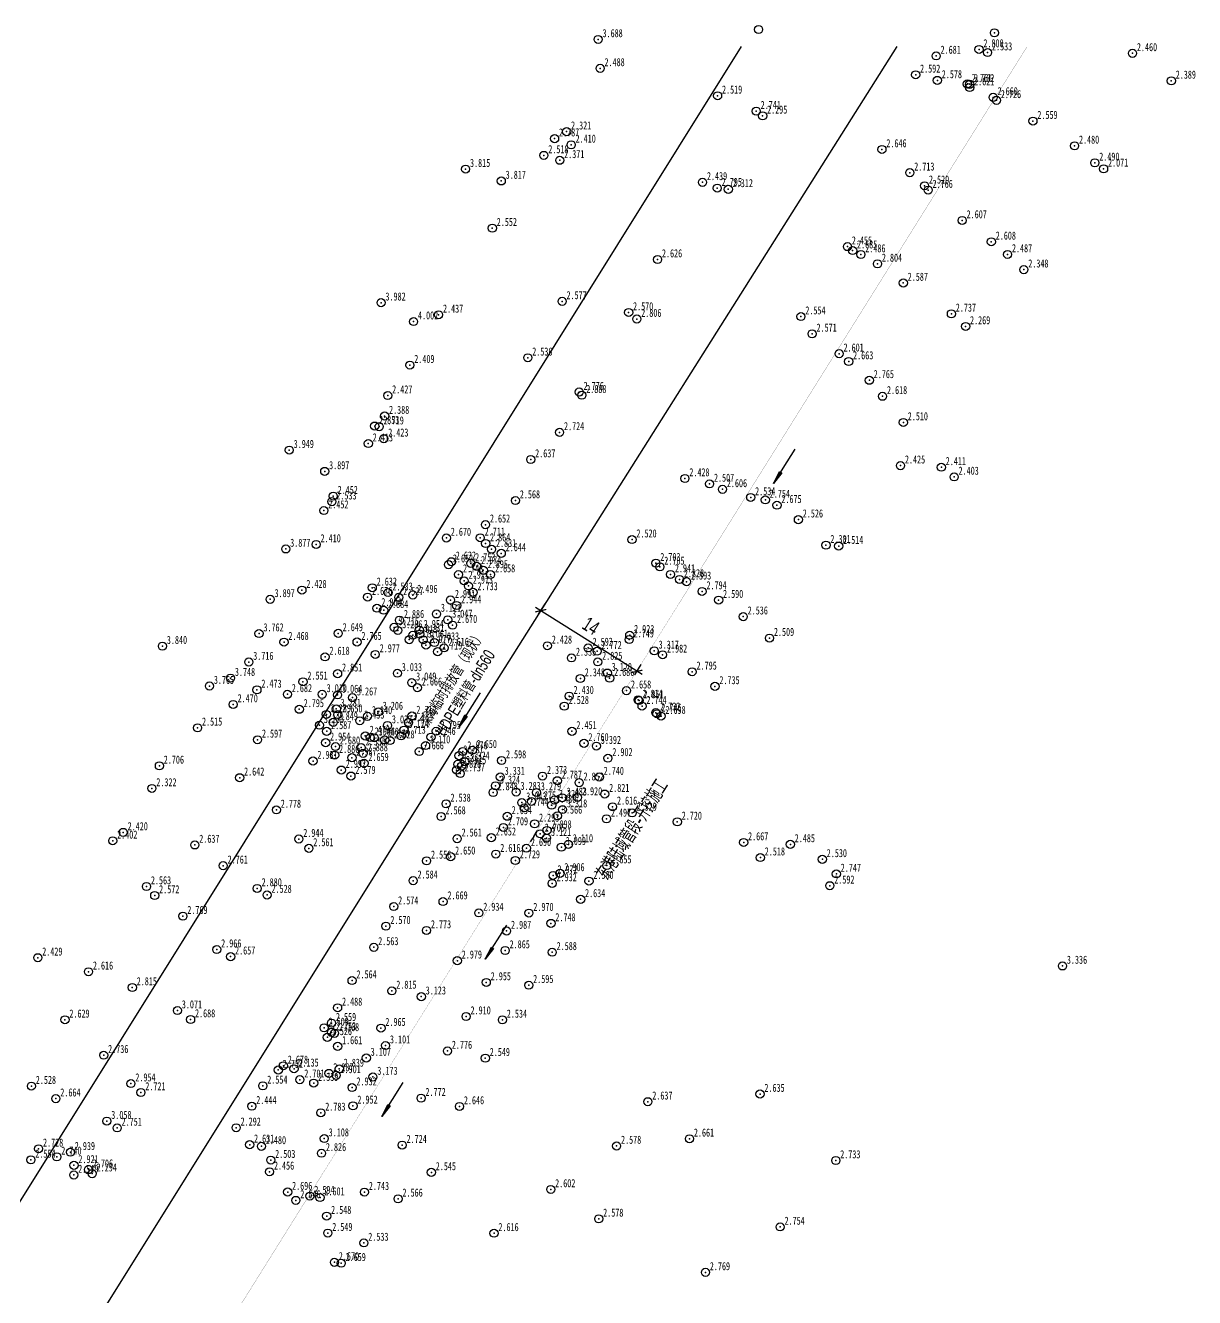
# Model space of a CAD drawing. Header units: millimetres. Extents: x 511745 to 512135, y 2388367 to 2388715.
# Drawn here: x 511990.8 to 512135.3, y 2388557.2 to 2388714.6 of the extents above; entities that cross this region are included whole.
import ezdxf
from ezdxf.enums import TextEntityAlignment as Align

# ---------------------------------------------------------------- set-up
doc = ezdxf.new("R2010")
doc.units = ezdxf.units.MM
doc.header["$LTSCALE"] = 1000
doc.linetypes.add('DASH', pattern=[0.35, 0.25, -0.1])
for name, color, linetype in [('0临时排放管线', 5, 'Continuous'), ('AXIS', 7, 'Continuous'), ('GPSCOMMON', 7, 'Continuous'), ('新地形图', 3, 'Continuous'), ('管道线侧标注', 7, 'Continuous')]:
    doc.layers.add(name, color=color, linetype=linetype)
doc.layers.add('道路中线_未命名道路', color=7, linetype='Continuous', plot=False)
doc.styles.add('BZWB', font='', dxfattribs={"height": 8})
doc.styles.get("Standard").update_dxf_attribs({"font": 'fsdb_e.shx', "width": 0.707, "bigfont": 'tjhzf.shx'})
doc.styles.add('ym-hs', font='fsdb_e.shx', dxfattribs={"width": 0.7, "bigfont": 'tjhzf.shx'})
doc.styles.get('BZWB').set_extended_font_data('SimSun')
doc.dimstyles.new('ym-1', dxfattribs={"dimscale": 0.5, "dimtxt": 3.5, "dimasz": 2, "dimexe": 2, "dimexo": 2.5, "dimgap": 0.8, "dimtad": 2, "dimdec": 0, "dimzin": 0, "dimdsep": 46, "dimtxsty": 'ym-hs', "dimblk": 'ARCHTICK', "dimcen": 0.09, "dimdle": 1.5, "dimadec": 0, "dimazin": 0, "dimtfac": 1, "dimtdec": 0, "dimtofl": 0, "dimtmove": 2, "dimatfit": 3, "dimldrblk": 'ARCHTICK', "dimfxl": 1, "dimfxlon": 1, "dimtolj": 1, "dimtzin": 0, "dimarcsym": 1})

# ---------------------------------------------------------------- blocks, each defined once
blk = doc.blocks.new('_ARCHTICK')
at = {"color": 0, "linetype": 'ByBlock', "const_width": 0.15}
blk.add_lwpolyline([(-0.5, -0.5), (0.5, 0.5)], dxfattribs=at)
blk = doc.blocks.new('*D11')
at = {"color": 0, "linetype": 'Continuous', "lineweight": -2, "transparency": 16777216}
for p, q in [((512066.9908805171, 2388634.279597363), (512053.8282975844, 2388642.587418013)), ((512054.1956587628, 2388641.764286331), (512054.9962769261, 2388643.03275413)), ((512066.0897738966, 2388634.257083845), (512066.8903920599, 2388635.525551644))]:
    blk.add_line(p, q, dxfattribs=at)
at = {"layer": 'Defpoints', "color": 0, "linetype": 'Continuous', "transparency": 16777216}
for p in [(512054.4625314838, 2388642.187108931), (512053.4662995123, 2388640.60871834), (512065.3604146461, 2388633.101515853)]:
    blk.add_point(p, dxfattribs=at)
at = {"color": 0, "linetype": 'Continuous', "lineweight": -2, "transparency": 16777216}
for p, rotation in [((512054.4625314838, 2388642.187108931), 147.7411296620477), ((512066.3566466176, 2388634.679906445), 327.7411296620476)]:
    blk.add_blockref('_ARCHTICK', p, dxfattribs=dict(at, rotation=rotation))
at = {"color": 0, "linetype": 'Continuous', "transparency": 16777216, "insert": (512060.6793090805, 2388640.308592917), "char_height": 1.75, "attachment_point": 5, "rotation": 327.7411296620477}
blk.add_mtext('\\A1;14', dxfattribs=at)
blk = doc.blocks.new('箭头1')
h = blk.add_hatch(color=0)
h.paths.add_polyline_path([(7.5, 0), (2.5, 0.5), (2.5, 0)])
h.paths.add_polyline_path([(7.5, 0), (2.5, 0), (2.5, -0.5)])
at = {"color": 0}
for p, q in [((7.5, 0), (-7.5, 0)), ((2.5, 0), (2.5, 0.5)), ((2.5, 0.5), (7.5, 0)), ((7.5, 0), (2.5, -0.5)), ((2.5, -0.5), (2.5, 0))]:
    blk.add_line(p, q, dxfattribs=at)

msp = doc.modelspace()

# ---------------------------------------------------------------- linework, layer by layer
at = {"color": 8, "linetype": 'Continuous', "const_width": 0.02, "elevation": 1.931779729602567e-05, "flags": 128}
for points in [[(512079.2359032787, 2388711.958199801), (511870.2990494895, 2388377.409)], [(512114.5937399993, 2388711.958199801), (511905.5948842992, 2388377.409)]]:
    msp.add_lwpolyline(points, dxfattribs=at)
for points in [[(512053.6010379727, 2388614.271877533), (512053.1775866586, 2388613.593136798)], [(512053.6010379754, 2388614.271877537), (512054.0241637498, 2388614.95082126)]]:
    msp.add_lwpolyline(points)
at = {"layer": '0临时排放管线', "color": 5, "linetype": 'DASH', "ltscale": 8}
msp.add_lwpolyline([(512098.4999147582, 2388711.958199801), (512045.3715230506, 2388627.783674205), (511888.9709444492, 2388377.409)], dxfattribs=at)
at = {"layer": 'AXIS'}
msp.add_line((512079.2369110849, 2388711.958199801), (511895.4103193383, 2388417.562379702), dxfattribs=at)
at = {"layer": '新地形图', "color": 8}
for centre in [(512061.561, 2388712.842, 3.688), (512081.394, 2388714.068, 2.587), (512110.548, 2388713.657, 2.538), (512108.644, 2388711.598, 2.8), (512103.349, 2388710.799, 2.681), (512109.706, 2388711.217, 2.533), (512127.617, 2388711.12, 2.46), (512061.805, 2388709.26, 2.488), (512100.814, 2388708.465, 2.592), (512103.496, 2388707.773, 2.578), (512107.205, 2388707.328, 2.761), (512107.486, 2388706.89, 2.621), (512107.494, 2388707.285, 2.702), (512132.415, 2388707.717, 2.389), (512076.332, 2388705.868, 2.519), (512110.394, 2388705.676, 2.66), (512110.799, 2388705.311, 2.726), (512081.106, 2388703.966, 2.741), (512081.9, 2388703.392, 2.295), (512115.312, 2388702.739, 2.559), (512056.183, 2388700.57, 2.787), (512057.671, 2388701.435, 2.321), (512058.229, 2388699.801, 2.41), (512096.646, 2388699.233, 2.646), (512120.457, 2388699.678, 2.48), (512054.859, 2388698.497, 2.518), (512056.818, 2388697.891, 2.371), (512122.96, 2388697.576, 2.49), (512045.18, 2388696.8, 3.815), (512100.091, 2388696.355, 2.713), (512124.047, 2388696.833, 2.071), (512049.59, 2388695.335, 3.817), (512074.465, 2388695.169, 2.439), (512076.287, 2388694.447, 2.795), (512077.654, 2388694.303, 2.312), (512101.914, 2388694.745, 2.52), (512102.357, 2388694.208, 2.766), (512048.484, 2388689.498, 2.552), (512106.564, 2388690.449, 2.607), (512110.166, 2388687.812, 2.608), (512092.381, 2388687.214, 2.455), (512093.021, 2388686.725, 2.685), (512094.04, 2388686.241, 2.486), (512112.17, 2388686.248, 2.487), (512068.906, 2388685.618, 2.626), (512096.094, 2388685.083, 2.804), (512114.192, 2388684.365, 2.348), (512099.286, 2388682.718, 2.587), (512034.73, 2388680.278, 3.982), (512057.108, 2388680.444, 2.577), (512041.841, 2388678.782, 2.437), (512065.334, 2388679.073, 2.57), (512066.344, 2388678.259, 2.806), (512086.631, 2388678.564, 2.554), (512105.23, 2388678.904, 2.737), (512038.75, 2388677.944, 4.002), (512106.99, 2388677.345, 2.269), (512088.012, 2388676.428, 2.571), (512052.872, 2388673.473, 2.536), (512091.352, 2388673.971, 2.601), (512038.29, 2388672.557, 2.409), (512092.537, 2388673.009, 2.663), (512095.088, 2388670.683, 2.765), (512035.559, 2388668.795, 2.427), (512059.222, 2388669.231, 2.776), (512059.545, 2388668.839, 2.888), (512096.72, 2388668.704, 2.618), (512035.172, 2388666.264, 2.388), (512033.941, 2388665.023, 2.853), (512034.493, 2388664.951, 2.719), (512056.8, 2388664.245, 2.724), (512099.292, 2388665.467, 2.51), (512033.155, 2388662.856, 2.413), (512035.072, 2388663.457, 2.423), (512023.382, 2388662.044, 3.949), (512053.237, 2388660.886, 2.637), (512027.765, 2388659.417, 3.897), (512098.941, 2388660.125, 2.425), (512103.988, 2388659.927, 2.411), (512072.29, 2388658.539, 2.428), (512075.336, 2388657.868, 2.507), (512105.572, 2388658.733, 2.403), (512028.816, 2388656.359, 2.452), (512076.93, 2388657.198, 2.606), (512080.425, 2388656.196, 2.534), (512028.653, 2388655.673, 2.533), (512051.34, 2388655.812, 2.568), (512082.234, 2388655.891, 2.754), (512083.668, 2388655.234, 2.675), (512027.66, 2388654.572, 2.452), (512086.316, 2388653.447, 2.526), (512047.642, 2388652.826, 2.652), (512026.706, 2388650.38, 2.41), (512042.807, 2388651.182, 2.67), (512046.99, 2388651.207, 2.711), (512047.659, 2388650.497, 2.864), (512065.75, 2388650.98, 2.52), (512089.726, 2388650.292, 2.381), (512091.3, 2388650.182, 2.514), (512022.955, 2388649.824, 3.877), (512048.391, 2388649.791, 2.831), (512049.59, 2388649.277, 2.644), (512043.066, 2388647.884, 2.652), (512043.425, 2388648.245, 2.622), (512045.815, 2388648.041, 2.753), (512046.549, 2388647.679, 2.974), (512047.371, 2388647.179, 2.895), (512068.701, 2388648.066, 2.703), (512069.195, 2388647.611, 2.705), (512044.311, 2388646.659, 2.748), (512045.009, 2388645.868, 2.911), (512045.529, 2388645.255, 2.973), (512048.266, 2388646.66, 2.658), (512070.505, 2388646.669, 2.941), (512071.618, 2388646.052, 2.828), (512072.497, 2388645.773, 2.593), (512021.019, 2388643.597, 3.897), (512024.951, 2388644.734, 2.428), (512033.066, 2388643.868, 2.676), (512033.645, 2388645.025, 2.632), (512035.597, 2388644.425, 2.533), (512036.914, 2388643.845, 2.527), (512038.664, 2388644.127, 2.496), (512046.106, 2388644.455, 2.733), (512074.412, 2388644.565, 2.794), (512034.221, 2388642.487, 2.904), (512035.052, 2388642.246, 2.884), (512043.313, 2388643.507, 2.991), (512044.076, 2388642.828, 2.944), (512076.458, 2388643.501, 2.59), (512037.007, 2388641.017, 2.886), (512041.58, 2388641.785, 3.121), (512042.976, 2388641.055, 3.047), (512079.501, 2388641.453, 2.536), (512019.646, 2388639.362, 3.762), (512029.44, 2388639.385, 2.649), (512036.358, 2388640.126, 3.215), (512036.797, 2388639.749, 3.286), (512038.664, 2388639.148, 3.013), (512039.458, 2388639.791, 2.954), (512039.508, 2388639.293, 3.231), (512043.569, 2388640.398, 2.67), (512065.468, 2388639.155, 2.923), (512007.708, 2388637.803, 3.84), (512022.732, 2388638.304, 2.468), (512031.762, 2388638.311, 2.765), (512038.216, 2388638.607, 3.17), (512039.946, 2388638.592, 3.061), (512040.282, 2388637.928, 3.077), (512041.334, 2388638.248, 3.033), (512042.526, 2388637.587, 2.616), (512055.294, 2388637.853, 2.428), (512060.333, 2388637.583, 2.592), (512065.403, 2388638.614, 2.749), (512082.748, 2388638.798, 2.509), (512018.382, 2388635.841, 3.716), (512027.806, 2388636.473, 2.618), (512034.013, 2388636.775, 2.977), (512041.723, 2388637.118, 2.719), (512058.272, 2388636.347, 2.335), (512061.434, 2388637.178, 2.772), (512061.515, 2388635.851, 2.825), (512068.497, 2388637.226, 3.317), (512069.529, 2388636.736, 2.982), (512029.36, 2388634.4, 2.851), (512036.749, 2388634.45, 3.033), (512062.696, 2388634.475, 3.12), (512073.182, 2388634.635, 2.795), (512013.519, 2388632.871, 3.765), (512016.118, 2388633.855, 3.748), (512025.078, 2388633.397, 2.551), (512038.523, 2388633.29, 3.049), (512039.224, 2388632.664, 2.666), (512059.364, 2388633.804, 2.348), (512062.987, 2388633.843, 2.686), (512076.008, 2388632.831, 2.735), (512019.388, 2388632.401, 2.473), (512023.153, 2388631.85, 2.682), (512027.459, 2388631.847, 3.01), (512029.358, 2388631.77, 3.064), (512031.204, 2388631.437, 3.267), (512057.98, 2388631.622, 2.43), (512065.077, 2388632.299, 2.658), (512066.508, 2388631.164, 2.814), (512066.628, 2388631.073, 2.851), (512016.45, 2388630.595, 2.47), (512024.625, 2388629.995, 2.795), (512029.196, 2388630.041, 3.281), (512034.396, 2388629.667, 3.206), (512057.378, 2388630.378, 2.528), (512066.991, 2388630.388, 2.744), (512068.687, 2388629.576, 2.732), (512068.83, 2388629.437, 2.746), (512027.112, 2388628.022, 3.133), (512027.967, 2388629.36, 3.289), (512028.82, 2388628.378, 2.849), (512029.386, 2388629.341, 2.65), (512032.101, 2388628.578, 2.453), (512033.058, 2388629.124, 3.14), (512035.528, 2388627.989, 3.032), (512038.129, 2388628.361, 3.184), (512038.549, 2388629.17, 2.712), (512069.338, 2388629.153, 2.698), (512012.051, 2388627.703, 2.515), (512028.007, 2388627.271, 2.587), (512032.779, 2388626.695, 2.479), (512033.396, 2388626.496, 2.946), (512033.888, 2388626.467, 3.04), (512037.209, 2388626.706, 2.713), (512037.566, 2388627.423, 3.124), (512040.906, 2388626.558, 3.246), (512041.546, 2388627.279, 2.795), (512058.327, 2388627.272, 2.451), (512019.462, 2388626.228, 2.597), (512027.88, 2388625.862, 2.954), (512029.089, 2388625.381, 2.68), (512032.276, 2388625.256, 2.555), (512035.18, 2388626.213, 2.72), (512035.836, 2388626.129, 2.628), (512039.444, 2388624.768, 2.666), (512040.237, 2388625.51, 3.11), (512044.843, 2388624.772, 2.876), (512046.01, 2388624.929, 2.65), (512059.817, 2388625.787, 2.76), (512061.348, 2388625.443, 3.392), (512026.32, 2388623.598, 2.931), (512028.996, 2388624.326, 2.886), (512031.136, 2388624.006, 2.987), (512032.526, 2388624.54, 2.888), (512032.627, 2388623.327, 2.659), (512044.224, 2388623.187, 3.361), (512044.357, 2388624.263, 3.287), (512045.107, 2388623.51, 3.324), (512049.626, 2388623.659, 2.598), (512062.772, 2388623.94, 2.902), (512007.328, 2388623, 2.706), (512029.816, 2388622.48, 2.992), (512031.008, 2388621.738, 2.579), (512044.073, 2388622.484, 2.828), (512044.519, 2388622.047, 2.737), (512044.692, 2388622.972, 3.325), (512049.465, 2388621.621, 3.331), (512054.689, 2388621.733, 2.373), (512061.708, 2388621.621, 2.74), (512006.407, 2388620.209, 2.322), (512017.254, 2388621.531, 2.642), (512048.873, 2388620.536, 3.324), (512056.519, 2388621.159, 2.787), (512059.215, 2388620.923, 2.852), (512048.589, 2388619.7, 2.848), (512051.426, 2388619.757, 3.283), (512052.134, 2388618.452, 3.043), (512053.316, 2388618.603, 3.275), (512053.937, 2388619.71, 3.279), (512056.173, 2388618.774, 3.328), (512057.128, 2388619.049, 3.483), (512059.021, 2388619.095, 2.92), (512062.381, 2388619.51, 2.821), (512021.792, 2388617.553, 2.778), (512042.77, 2388618.301, 2.538), (512052.423, 2388617.793, 2.744), (512055.818, 2388618.135, 3.48), (512057.17, 2388617.591, 3.318), (512063.348, 2388617.939, 2.616), (512065.768, 2388617.181, 2.529), (512042.151, 2388616.736, 2.568), (512049.856, 2388615.381, 2.709), (512050.338, 2388616.762, 2.654), (512053.717, 2388615.827, 2.293), (512056.546, 2388616.822, 3.566), (512062.597, 2388616.446, 2.497), (512071.349, 2388616.072, 2.72), (512001.564, 2388613.73, 2.402), (512002.86, 2388614.771, 2.42), (512024.57, 2388613.947, 2.944), (512044.137, 2388613.992, 2.561), (512048.36, 2388614.121, 2.652), (512054.409, 2388614.59, 2.705), (512055.19, 2388614.065, 3.121), (512055.247, 2388615.011, 2.898), (512011.71, 2388613.217, 2.637), (512025.811, 2388612.794, 2.561), (512052.704, 2388612.811, 2.69), (512057.016, 2388612.943, 3.099), (512057.888, 2388613.288, 3.11), (512079.554, 2388613.524, 2.667), (512085.322, 2388613.287, 2.485), (512015.217, 2388610.65, 2.761), (512040.357, 2388611.253, 2.556), (512043.339, 2388611.762, 2.65), (512048.918, 2388612.086, 2.616), (512051.33, 2388611.294, 2.729), (512062.645, 2388610.67, 2.655), (512081.616, 2388611.652, 2.518), (512089.278, 2388611.441, 2.53), (512055.993, 2388609.445, 2.972), (512056.847, 2388609.71, 2.906), (512091.011, 2388609.634, 2.747), (512005.736, 2388608.079, 2.563), (512019.417, 2388607.839, 2.88), (512038.692, 2388608.797, 2.584), (512055.878, 2388608.456, 2.932), (512060.431, 2388608.745, 2.58), (512090.204, 2388608.174, 2.592), (512006.752, 2388606.965, 2.572), (512020.64, 2388607.029, 2.528), (512042.392, 2388606.219, 2.669), (512059.401, 2388606.493, 2.634), (512010.232, 2388604.41, 2.769), (512036.3, 2388605.599, 2.574), (512046.818, 2388604.81, 2.934), (512053.008, 2388604.792, 2.97), (512035.331, 2388603.169, 2.57), (512055.732, 2388603.515, 2.748), (512040.347, 2388602.643, 2.773), (512050.248, 2388602.576, 2.987), (512014.423, 2388600.282, 2.966), (512033.833, 2388600.554, 2.563), (512050.073, 2388600.164, 2.865), (512055.887, 2388599.946, 2.588), (511992.301, 2388599.269, 2.429), (512016.139, 2388599.403, 2.657), (512044.161, 2388598.902, 2.979), (512118.961, 2388598.252, 3.336), (511998.565, 2388597.537, 2.616), (512031.145, 2388596.448, 2.564), (512003.981, 2388595.589, 2.815), (512036.068, 2388595.17, 2.815), (512047.737, 2388596.214, 2.955), (512052.988, 2388595.868, 2.595), (512039.704, 2388594.455, 3.123), (512009.56, 2388592.737, 3.071), (512029.36, 2388593.075, 2.488), (512045.244, 2388591.997, 2.91), (511995.659, 2388591.599, 2.629), (512011.188, 2388591.629, 2.688), (512027.691, 2388590.599, 2.509), (512028.605, 2388591.179, 2.559), (512034.72, 2388590.565, 2.965), (512049.731, 2388591.585, 2.534), (512028.09, 2388589.427, 1.526), (512028.599, 2388590.038, 2.753), (512028.977, 2388589.92, 2.768), (512000.449, 2388587.212, 2.736), (512029.366, 2388588.305, 1.661), (512035.286, 2388588.408, 3.101), (512042.937, 2388587.735, 2.776), (512022.029, 2388585.385, 2.752), (512022.657, 2388585.905, 2.678), (512023.971, 2388585.536, 2.135), (512029.571, 2388585.521, 2.839), (512032.906, 2388586.868, 3.107), (512047.617, 2388586.845, 2.549), (512024.694, 2388584.187, 2.701), (512028.286, 2388584.964, 2.287), (512029.174, 2388584.727, 2.901), (512033.726, 2388584.522, 3.173), (511991.508, 2388583.392, 2.528), (512003.81, 2388583.702, 2.954), (512005.042, 2388582.603, 2.721), (512020.117, 2388583.427, 2.554), (512026.406, 2388583.764, 2.339), (512031.148, 2388583.214, 2.932), (512081.572, 2388582.411, 2.635), (511994.536, 2388581.842, 2.664), (512018.759, 2388580.903, 2.444), (512031.259, 2388580.953, 2.952), (512039.675, 2388581.901, 2.772), (512044.423, 2388580.875, 2.646), (512067.711, 2388581.461, 2.637), (512027.288, 2388580.09, 2.783), (512000.834, 2388579.063, 3.058), (512002.112, 2388578.221, 2.751), (512016.82, 2388578.243, 2.292), (512018.488, 2388576.144, 2.631), (512019.941, 2388575.947, 2.48), (512027.709, 2388576.907, 3.108), (512037.338, 2388576.095, 2.724), (512063.846, 2388575.988, 2.578), (512072.854, 2388576.875, 2.661), (511992.397, 2388575.642, 2.728), (511994.651, 2388574.643, 2.74), (511996.328, 2388575.216, 2.939), (512027.367, 2388575.085, 2.826), (511991.444, 2388574.27, 2.554), (511996.773, 2388573.596, 2.921), (511998.557, 2388573.064, 2.706), (512020.944, 2388572.793, 2.456), (512021.097, 2388574.244, 2.503), (512090.943, 2388574.189, 2.733), (511996.746, 2388572.401, 2.549), (511999.025, 2388572.566, 2.294), (512040.949, 2388572.725, 2.545), (512023.188, 2388570.293, 2.696), (512025.932, 2388569.792, 2.594), (512032.675, 2388570.282, 2.743), (512055.707, 2388570.615, 2.602), (512024.199, 2388569.257, 2.546), (512027.183, 2388569.611, 2.601), (512036.834, 2388569.452, 2.566), (512028.008, 2388567.319, 2.548), (512061.64, 2388566.976, 2.578), (512028.15, 2388565.215, 2.549), (512048.694, 2388565.193, 2.616), (512084.06, 2388565.975, 2.754), (512032.604, 2388563.996, 2.533), (512028.963, 2388561.599, 2.67), (512029.802, 2388561.49, 2.659), (512074.826, 2388560.356, 2.769)]:
    msp.add_circle(centre, 0.5, dxfattribs=at)
for p in [(512110.548, 2388713.657, 2.538), (512061.561, 2388712.842, 3.688), (512103.349, 2388710.799, 2.681), (512108.644, 2388711.598, 2.8), (512109.706, 2388711.217, 2.533), (512127.617, 2388711.12, 2.46), (512061.805, 2388709.26, 2.488), (512100.814, 2388708.465, 2.592), (512103.496, 2388707.773, 2.578), (512107.205, 2388707.328, 2.761), (512107.494, 2388707.285, 2.702), (512132.415, 2388707.717, 2.389), (512076.332, 2388705.868, 2.519), (512107.486, 2388706.89, 2.621), (512110.394, 2388705.676, 2.66), (512081.106, 2388703.966, 2.741), (512110.799, 2388705.311, 2.726), (512081.9, 2388703.392, 2.295), (512115.312, 2388702.739, 2.559), (512057.671, 2388701.435, 2.321), (512056.183, 2388700.57, 2.787), (512058.229, 2388699.801, 2.41), (512096.646, 2388699.233, 2.646), (512120.457, 2388699.678, 2.48), (512054.859, 2388698.497, 2.518), (512056.818, 2388697.891, 2.371), (512122.96, 2388697.576, 2.49), (512045.18, 2388696.8, 3.815), (512100.091, 2388696.355, 2.713), (512124.047, 2388696.833, 2.071), (512049.59, 2388695.335, 3.817), (512074.465, 2388695.169, 2.439), (512076.287, 2388694.447, 2.795), (512101.914, 2388694.745, 2.52), (512077.654, 2388694.303, 2.312), (512102.357, 2388694.208, 2.766), (512106.564, 2388690.449, 2.607), (512048.484, 2388689.498, 2.552), (512092.381, 2388687.214, 2.455), (512093.021, 2388686.725, 2.685), (512110.166, 2388687.812, 2.608), (512068.906, 2388685.618, 2.626), (512094.04, 2388686.241, 2.486), (512096.094, 2388685.083, 2.804), (512112.17, 2388686.248, 2.487), (512114.192, 2388684.365, 2.348), (512099.286, 2388682.718, 2.587), (512034.73, 2388680.278, 3.982), (512057.108, 2388680.444, 2.577), (512041.841, 2388678.782, 2.437), (512065.334, 2388679.073, 2.57), (512105.23, 2388678.904, 2.737), (512038.75, 2388677.944, 4.002), (512066.344, 2388678.259, 2.806), (512086.631, 2388678.564, 2.554), (512106.99, 2388677.345, 2.269), (512088.012, 2388676.428, 2.571), (512091.352, 2388673.971, 2.601), (512038.29, 2388672.557, 2.409), (512052.872, 2388673.473, 2.536), (512092.537, 2388673.009, 2.663), (512095.088, 2388670.683, 2.765), (512035.559, 2388668.795, 2.427), (512059.222, 2388669.231, 2.776), (512059.545, 2388668.839, 2.888), (512096.72, 2388668.704, 2.618), (512035.172, 2388666.264, 2.388), (512033.941, 2388665.023, 2.853), (512034.493, 2388664.951, 2.719), (512099.292, 2388665.467, 2.51), (512035.072, 2388663.457, 2.423), (512056.8, 2388664.245, 2.724), (512023.382, 2388662.044, 3.949), (512033.155, 2388662.856, 2.413), (512053.237, 2388660.886, 2.637), (512098.941, 2388660.125, 2.425), (512103.988, 2388659.927, 2.411), (512027.765, 2388659.417, 3.897), (512072.29, 2388658.539, 2.428), (512105.572, 2388658.733, 2.403), (512075.336, 2388657.868, 2.507), (512076.93, 2388657.198, 2.606), (512028.653, 2388655.673, 2.533), (512028.816, 2388656.359, 2.452), (512051.34, 2388655.812, 2.568), (512080.425, 2388656.196, 2.534), (512082.234, 2388655.891, 2.754), (512083.668, 2388655.234, 2.675), (512027.66, 2388654.572, 2.452), (512047.642, 2388652.826, 2.652), (512086.316, 2388653.447, 2.526), (512026.706, 2388650.38, 2.41), (512042.807, 2388651.182, 2.67), (512046.99, 2388651.207, 2.711), (512047.659, 2388650.497, 2.864), (512065.75, 2388650.98, 2.52), (512022.955, 2388649.824, 3.877), (512048.391, 2388649.791, 2.831), (512049.59, 2388649.277, 2.644), (512089.726, 2388650.292, 2.381), (512091.3, 2388650.182, 2.514), (512043.066, 2388647.884, 2.652), (512043.425, 2388648.245, 2.622), (512045.815, 2388648.041, 2.753), (512046.549, 2388647.679, 2.974), (512068.701, 2388648.066, 2.703), (512069.195, 2388647.611, 2.705), (512044.311, 2388646.659, 2.748), (512045.009, 2388645.868, 2.911), (512047.371, 2388647.179, 2.895), (512048.266, 2388646.66, 2.658), (512070.505, 2388646.669, 2.941), (512071.618, 2388646.052, 2.828), (512072.497, 2388645.773, 2.593), (512024.951, 2388644.734, 2.428), (512033.645, 2388645.025, 2.632), (512035.597, 2388644.425, 2.533), (512038.664, 2388644.127, 2.496), (512045.529, 2388645.255, 2.973), (512046.106, 2388644.455, 2.733), (512074.412, 2388644.565, 2.794), (512021.019, 2388643.597, 3.897), (512033.066, 2388643.868, 2.676), (512036.914, 2388643.845, 2.527), (512043.313, 2388643.507, 2.991), (512044.076, 2388642.828, 2.944), (512076.458, 2388643.501, 2.59), (512034.221, 2388642.487, 2.904), (512035.052, 2388642.246, 2.884), (512037.007, 2388641.017, 2.886), (512041.58, 2388641.785, 3.121), (512042.976, 2388641.055, 3.047), (512079.501, 2388641.453, 2.536), (512019.646, 2388639.362, 3.762), (512029.44, 2388639.385, 2.649), (512036.358, 2388640.126, 3.215), (512036.797, 2388639.749, 3.286), (512039.458, 2388639.791, 2.954), (512043.569, 2388640.398, 2.67), (512007.708, 2388637.803, 3.84), (512022.732, 2388638.304, 2.468), (512031.762, 2388638.311, 2.765), (512038.216, 2388638.607, 3.17), (512038.664, 2388639.148, 3.013), (512039.508, 2388639.293, 3.231), (512039.946, 2388638.592, 3.061), (512040.282, 2388637.928, 3.077), (512041.334, 2388638.248, 3.033), (512055.294, 2388637.853, 2.428), (512065.403, 2388638.614, 2.749), (512065.468, 2388639.155, 2.923), (512082.748, 2388638.798, 2.509), (512027.806, 2388636.473, 2.618), (512034.013, 2388636.775, 2.977), (512041.723, 2388637.118, 2.719), (512042.526, 2388637.587, 2.616), (512058.272, 2388636.347, 2.335), (512060.333, 2388637.583, 2.592), (512061.434, 2388637.178, 2.772), (512068.497, 2388637.226, 3.317), (512069.529, 2388636.736, 2.982), (512018.382, 2388635.841, 3.716), (512061.515, 2388635.851, 2.825), (512073.182, 2388634.635, 2.795), (512016.118, 2388633.855, 3.748), (512025.078, 2388633.397, 2.551), (512029.36, 2388634.4, 2.851), (512036.749, 2388634.45, 3.033), (512038.523, 2388633.29, 3.049), (512059.364, 2388633.804, 2.348), (512062.696, 2388634.475, 3.12), (512062.987, 2388633.843, 2.686), (512013.519, 2388632.871, 3.765), (512019.388, 2388632.401, 2.473), (512023.153, 2388631.85, 2.682), (512027.459, 2388631.847, 3.01), (512029.358, 2388631.77, 3.064), (512039.224, 2388632.664, 2.666), (512057.98, 2388631.622, 2.43), (512065.077, 2388632.299, 2.658), (512076.008, 2388632.831, 2.735), (512016.45, 2388630.595, 2.47), (512024.625, 2388629.995, 2.795), (512029.196, 2388630.041, 3.281), (512031.204, 2388631.437, 3.267), (512057.378, 2388630.378, 2.528), (512066.508, 2388631.164, 2.814), (512066.628, 2388631.073, 2.851), (512066.991, 2388630.388, 2.744), (512027.967, 2388629.36, 3.289), (512028.82, 2388628.378, 2.849), (512029.386, 2388629.341, 2.65), (512032.101, 2388628.578, 2.453), (512033.058, 2388629.124, 3.14), (512034.396, 2388629.667, 3.206), (512038.129, 2388628.361, 3.184), (512038.549, 2388629.17, 2.712), (512068.687, 2388629.576, 2.732), (512068.83, 2388629.437, 2.746), (512069.338, 2388629.153, 2.698), (512012.051, 2388627.703, 2.515), (512027.112, 2388628.022, 3.133), (512028.007, 2388627.271, 2.587), (512035.528, 2388627.989, 3.032), (512037.566, 2388627.423, 3.124), (512041.546, 2388627.279, 2.795), (512058.327, 2388627.272, 2.451), (512019.462, 2388626.228, 2.597), (512027.88, 2388625.862, 2.954), (512029.089, 2388625.381, 2.68), (512032.276, 2388625.256, 2.555), (512032.779, 2388626.695, 2.479), (512033.396, 2388626.496, 2.946), (512033.888, 2388626.467, 3.04), (512035.18, 2388626.213, 2.72), (512035.836, 2388626.129, 2.628), (512037.209, 2388626.706, 2.713), (512040.237, 2388625.51, 3.11), (512040.906, 2388626.558, 3.246), (512059.817, 2388625.787, 2.76), (512061.348, 2388625.443, 3.392), (512028.996, 2388624.326, 2.886), (512031.136, 2388624.006, 2.987), (512032.526, 2388624.54, 2.888), (512039.444, 2388624.768, 2.666), (512044.357, 2388624.263, 3.287), (512044.843, 2388624.772, 2.876), (512046.01, 2388624.929, 2.65), (512049.626, 2388623.659, 2.598), (512062.772, 2388623.94, 2.902), (512007.328, 2388623, 2.706), (512026.32, 2388623.598, 2.931), (512029.816, 2388622.48, 2.992), (512032.627, 2388623.327, 2.659), (512044.073, 2388622.484, 2.828), (512044.224, 2388623.187, 3.361), (512044.519, 2388622.047, 2.737), (512044.692, 2388622.972, 3.325), (512045.107, 2388623.51, 3.324), (512017.254, 2388621.531, 2.642), (512031.008, 2388621.738, 2.579), (512048.873, 2388620.536, 3.324), (512049.465, 2388621.621, 3.331), (512054.689, 2388621.733, 2.373), (512056.519, 2388621.159, 2.787), (512059.215, 2388620.923, 2.852), (512061.708, 2388621.621, 2.74), (512006.407, 2388620.209, 2.322), (512048.589, 2388619.7, 2.848), (512051.426, 2388619.757, 3.283), (512053.937, 2388619.71, 3.279), (512057.128, 2388619.049, 3.483), (512059.021, 2388619.095, 2.92), (512062.381, 2388619.51, 2.821), (512021.792, 2388617.553, 2.778), (512042.77, 2388618.301, 2.538), (512052.134, 2388618.452, 3.043), (512052.423, 2388617.793, 2.744), (512053.316, 2388618.603, 3.275), (512055.818, 2388618.135, 3.48), (512056.173, 2388618.774, 3.328), (512057.17, 2388617.591, 3.318), (512063.348, 2388617.939, 2.616), (512042.151, 2388616.736, 2.568), (512050.338, 2388616.762, 2.654), (512053.717, 2388615.827, 2.293), (512056.546, 2388616.822, 3.566), (512062.597, 2388616.446, 2.497), (512065.768, 2388617.181, 2.529), (512071.349, 2388616.072, 2.72), (512002.86, 2388614.771, 2.42), (512049.856, 2388615.381, 2.709), (512054.409, 2388614.59, 2.705), (512055.247, 2388615.011, 2.898), (512001.564, 2388613.73, 2.402), (512011.71, 2388613.217, 2.637), (512024.57, 2388613.947, 2.944), (512025.811, 2388612.794, 2.561), (512044.137, 2388613.992, 2.561), (512048.36, 2388614.121, 2.652), (512052.704, 2388612.811, 2.69), (512055.19, 2388614.065, 3.121), (512057.016, 2388612.943, 3.099), (512057.888, 2388613.288, 3.11), (512079.554, 2388613.524, 2.667), (512085.322, 2388613.287, 2.485), (512040.357, 2388611.253, 2.556), (512043.339, 2388611.762, 2.65), (512048.918, 2388612.086, 2.616), (512051.33, 2388611.294, 2.729), (512081.616, 2388611.652, 2.518), (512089.278, 2388611.441, 2.53), (512015.217, 2388610.65, 2.761), (512056.847, 2388609.71, 2.906), (512062.645, 2388610.67, 2.655), (512091.011, 2388609.634, 2.747), (512005.736, 2388608.079, 2.563), (512038.692, 2388608.797, 2.584), (512055.878, 2388608.456, 2.932), (512055.993, 2388609.445, 2.972), (512060.431, 2388608.745, 2.58), (512090.204, 2388608.174, 2.592), (512006.752, 2388606.965, 2.572), (512019.417, 2388607.839, 2.88), (512020.64, 2388607.029, 2.528), (512059.401, 2388606.493, 2.634), (512036.3, 2388605.599, 2.574), (512042.392, 2388606.219, 2.669), (512046.818, 2388604.81, 2.934), (512053.008, 2388604.792, 2.97), (512010.232, 2388604.41, 2.769), (512035.331, 2388603.169, 2.57), (512055.732, 2388603.515, 2.748), (512040.347, 2388602.643, 2.773), (512050.248, 2388602.576, 2.987), (512014.423, 2388600.282, 2.966), (512033.833, 2388600.554, 2.563), (512050.073, 2388600.164, 2.865), (511992.301, 2388599.269, 2.429), (512016.139, 2388599.403, 2.657), (512044.161, 2388598.902, 2.979), (512055.887, 2388599.946, 2.588), (511998.565, 2388597.537, 2.616), (512118.961, 2388598.252, 3.336), (512003.981, 2388595.589, 2.815), (512031.145, 2388596.448, 2.564), (512047.737, 2388596.214, 2.955), (512052.988, 2388595.868, 2.595), (512036.068, 2388595.17, 2.815), (512039.704, 2388594.455, 3.123), (512009.56, 2388592.737, 3.071), (512029.36, 2388593.075, 2.488), (511995.659, 2388591.599, 2.629), (512011.188, 2388591.629, 2.688), (512027.691, 2388590.599, 2.509), (512028.605, 2388591.179, 2.559), (512045.244, 2388591.997, 2.91), (512049.731, 2388591.585, 2.534), (512028.09, 2388589.427, 1.526), (512028.599, 2388590.038, 2.753), (512028.977, 2388589.92, 2.768), (512034.72, 2388590.565, 2.965), (512029.366, 2388588.305, 1.661), (512035.286, 2388588.408, 3.101), (512042.937, 2388587.735, 2.776), (512000.449, 2388587.212, 2.736), (512022.657, 2388585.905, 2.678), (512032.906, 2388586.868, 3.107), (512047.617, 2388586.845, 2.549), (512022.029, 2388585.385, 2.752), (512023.971, 2388585.536, 2.135), (512028.286, 2388584.964, 2.287), (512029.174, 2388584.727, 2.901), (512029.571, 2388585.521, 2.839), (512033.726, 2388584.522, 3.173), (511991.508, 2388583.392, 2.528), (512003.81, 2388583.702, 2.954), (512020.117, 2388583.427, 2.554), (512024.694, 2388584.187, 2.701), (512026.406, 2388583.764, 2.339), (512031.148, 2388583.214, 2.932), (511994.536, 2388581.842, 2.664), (512005.042, 2388582.603, 2.721), (512039.675, 2388581.901, 2.772), (512067.711, 2388581.461, 2.637), (512081.572, 2388582.411, 2.635), (512018.759, 2388580.903, 2.444), (512027.288, 2388580.09, 2.783), (512031.259, 2388580.953, 2.952), (512044.423, 2388580.875, 2.646), (512000.834, 2388579.063, 3.058), (512002.112, 2388578.221, 2.751), (512016.82, 2388578.243, 2.292), (512027.709, 2388576.907, 3.108), (512072.854, 2388576.875, 2.661), (511992.397, 2388575.642, 2.728), (511996.328, 2388575.216, 2.939), (512018.488, 2388576.144, 2.631), (512019.941, 2388575.947, 2.48), (512027.367, 2388575.085, 2.826), (512037.338, 2388576.095, 2.724), (512063.846, 2388575.988, 2.578), (511991.444, 2388574.27, 2.554), (511994.651, 2388574.643, 2.74), (511996.773, 2388573.596, 2.921), (512021.097, 2388574.244, 2.503), (512090.943, 2388574.189, 2.733), (511996.746, 2388572.401, 2.549), (511998.557, 2388573.064, 2.706), (511999.025, 2388572.566, 2.294), (512020.944, 2388572.793, 2.456), (512040.949, 2388572.725, 2.545), (512023.188, 2388570.293, 2.696), (512032.675, 2388570.282, 2.743), (512055.707, 2388570.615, 2.602), (512024.199, 2388569.257, 2.546), (512025.932, 2388569.792, 2.594), (512027.183, 2388569.611, 2.601), (512036.834, 2388569.452, 2.566), (512028.008, 2388567.319, 2.548), (512061.64, 2388566.976, 2.578), (512084.06, 2388565.975, 2.754), (512028.15, 2388565.215, 2.549), (512032.604, 2388563.996, 2.533), (512048.694, 2388565.193, 2.616), (512028.963, 2388561.599, 2.67), (512029.802, 2388561.49, 2.659), (512074.826, 2388560.356, 2.769)]:
    msp.add_point(p, dxfattribs=at)

# ---------------------------------------------------------------- block references
at = {"layer": '管道线侧标注', "xscale": 0.3333333333333334, "yscale": 0.3333333333333334, "zscale": 0.3333333333333334, "rotation": 237.7411296639296}
for p in [(512084.5801507164, 2388660.030301898), (512045.6676982485, 2388629.910791959), (512048.9477910236, 2388601.199911111), (512036.1426982202, 2388581.737553486)]:
    msp.add_blockref('箭头1', p, dxfattribs=at)

# ---------------------------------------------------------------- texts
at = {"layer": 'GPSCOMMON', "char_height": 1.5, "attachment_point": 1, "rotation": 58.326871838548364}
for s, insert, width in [('深海临时排放管{\\W0.707;（现状）}', (512039.361817809, 2388628.423808555), 15.51723865729728), ('HDPE塑料管-dn560', (512041.3141332323, 2388627.302528384), 16.06884653122834)]:
    msp.add_mtext(s, dxfattribs=dict(at, insert=insert, width=width))
at = {"layer": '新地形图', "color": 8, "style": 'BZWB', "width": 0.7000000000116415}
for s, p in [('3.688', (512062.104, 2388713.612, 3.688)), ('2.681', (512103.892, 2388711.569, 2.681)), ('2.800', (512109.187, 2388712.368, 2.8)), ('2.533', (512110.249, 2388711.987, 2.533)), ('2.460', (512128.16, 2388711.89, 2.46)), ('2.488', (512062.348, 2388710.03, 2.488)), ('2.592', (512101.357, 2388709.235, 2.592)), ('2.578', (512104.039, 2388708.543, 2.578)), ('2.761', (512107.748, 2388708.098, 2.761)), ('2.389', (512132.958, 2388708.487, 2.389)), ('2.519', (512076.875, 2388706.638, 2.519)), ('2.621', (512108.029, 2388707.66, 2.621)), ('2.702', (512108.037, 2388708.055, 2.702)), ('2.660', (512110.937, 2388706.446, 2.66)), ('2.726', (512111.342, 2388706.081, 2.726)), ('2.741', (512081.649, 2388704.736, 2.741)), ('2.295', (512082.443, 2388704.162, 2.295)), ('2.559', (512115.855, 2388703.509, 2.559)), ('2.321', (512058.214, 2388702.205, 2.321)), ('2.787', (512056.726, 2388701.34, 2.787)), ('2.410', (512058.772, 2388700.571, 2.41)), ('2.480', (512121, 2388700.448, 2.48)), ('2.518', (512055.402, 2388699.267, 2.518)), ('2.371', (512057.361, 2388698.661, 2.371)), ('2.646', (512097.189, 2388700.003, 2.646)), ('3.815', (512045.723, 2388697.57, 3.815)), ('2.713', (512100.634, 2388697.125, 2.713)), ('2.490', (512123.503, 2388698.346, 2.49)), ('2.071', (512124.59, 2388697.603, 2.071)), ('3.817', (512050.133, 2388696.105, 3.817)), ('2.439', (512075.008, 2388695.939, 2.439)), ('2.520', (512102.457, 2388695.515, 2.52)), ('2.795', (512076.83, 2388695.217, 2.795)), ('2.312', (512078.197, 2388695.073, 2.312)), ('2.766', (512102.9, 2388694.978, 2.766)), ('2.607', (512107.107, 2388691.219, 2.607)), ('2.552', (512049.027, 2388690.268, 2.552)), ('2.455', (512092.924, 2388687.984, 2.455)), ('2.608', (512110.709, 2388688.582, 2.608)), ('2.626', (512069.449, 2388686.388, 2.626)), ('2.685', (512093.564, 2388687.495, 2.685)), ('2.486', (512094.583, 2388687.011, 2.486)), ('2.487', (512112.713, 2388687.018, 2.487)), ('2.804', (512096.637, 2388685.853, 2.804)), ('2.348', (512114.735, 2388685.135, 2.348)), ('2.587', (512099.829, 2388683.488, 2.587)), ('3.982', (512035.273, 2388681.048, 3.982)), ('2.577', (512057.651, 2388681.214, 2.577)), ('2.570', (512065.877, 2388679.843, 2.57)), ('4.002', (512039.293, 2388678.714, 4.002)), ('2.437', (512042.384, 2388679.552, 2.437)), ('2.806', (512066.887, 2388679.029, 2.806)), ('2.554', (512087.174, 2388679.334, 2.554)), ('2.737', (512105.773, 2388679.674, 2.737)), ('2.571', (512088.555, 2388677.198, 2.571)), ('2.269', (512107.533, 2388678.115, 2.269)), ('2.536', (512053.415, 2388674.243, 2.536)), ('2.601', (512091.895, 2388674.741, 2.601)), ('2.663', (512093.08, 2388673.779, 2.663)), ('2.409', (512038.833, 2388673.327, 2.409)), ('2.765', (512095.631, 2388671.453, 2.765)), ('2.427', (512036.102, 2388669.565, 2.427)), ('2.776', (512059.765, 2388670.001, 2.776)), ('2.888', (512060.088, 2388669.609, 2.888)), ('2.618', (512097.263, 2388669.474, 2.618)), ('2.853', (512034.484, 2388665.793, 2.853)), ('2.719', (512035.036, 2388665.721, 2.719)), ('2.388', (512035.715, 2388667.034, 2.388)), ('2.510', (512099.835, 2388666.237, 2.51)), ('2.423', (512035.615, 2388664.227, 2.423)), ('2.724', (512057.343, 2388665.015, 2.724)), ('3.949', (512023.925, 2388662.814, 3.949)), ('2.413', (512033.698, 2388663.626, 2.413)), ('2.637', (512053.78, 2388661.656, 2.637)), ('2.425', (512099.484, 2388660.895, 2.425)), ('3.897', (512028.308, 2388660.187, 3.897)), ('2.411', (512104.531, 2388660.697, 2.411)), ('2.403', (512106.115, 2388659.503, 2.403)), ('2.428', (512072.833, 2388659.309, 2.428)), ('2.507', (512075.879, 2388658.638, 2.507)), ('2.606', (512077.473, 2388657.968, 2.606)), ('2.533', (512029.196, 2388656.443, 2.533)), ('2.452', (512029.359, 2388657.129, 2.452)), ('2.568', (512051.883, 2388656.582, 2.568)), ('2.534', (512080.968, 2388656.966, 2.534)), ('2.754', (512082.777, 2388656.661, 2.754)), ('2.452', (512028.203, 2388655.342, 2.452)), ('2.675', (512084.211, 2388656.004, 2.675)), ('2.652', (512048.185, 2388653.596, 2.652)), ('2.526', (512086.859, 2388654.217, 2.526)), ('2.670', (512043.35, 2388651.952, 2.67)), ('2.711', (512047.533, 2388651.977, 2.711)), ('2.520', (512066.293, 2388651.75, 2.52)), ('3.877', (512023.498, 2388650.594, 3.877)), ('2.410', (512027.249, 2388651.15, 2.41)), ('2.864', (512048.202, 2388651.267, 2.864)), ('2.831', (512048.934, 2388650.561, 2.831)), ('2.644', (512050.133, 2388650.047, 2.644)), ('2.381', (512090.269, 2388651.062, 2.381)), ('2.514', (512091.843, 2388650.952, 2.514)), ('2.652', (512043.609, 2388648.654, 2.652)), ('2.622', (512043.968, 2388649.015, 2.622)), ('2.753', (512046.358, 2388648.811, 2.753)), ('2.974', (512047.092, 2388648.449, 2.974)), ('2.703', (512069.244, 2388648.836, 2.703)), ('2.705', (512069.738, 2388648.381, 2.705)), ('2.748', (512044.854, 2388647.429, 2.748)), ('2.895', (512047.914, 2388647.949, 2.895)), ('2.658', (512048.809, 2388647.43, 2.658)), ('2.941', (512071.048, 2388647.439, 2.941)), ('2.828', (512072.161, 2388646.822, 2.828)), ('2.428', (512025.494, 2388645.504, 2.428)), ('2.632', (512034.188, 2388645.795, 2.632)), ('2.533', (512036.14, 2388645.195, 2.533)), ('2.911', (512045.552, 2388646.638, 2.911)), ('2.973', (512046.072, 2388646.025, 2.973)), ('2.733', (512046.649, 2388645.225, 2.733)), ('2.593', (512073.04, 2388646.543, 2.593)), ('2.794', (512074.955, 2388645.335, 2.794)), ('3.897', (512021.562, 2388644.367, 3.897)), ('2.676', (512033.609, 2388644.638, 2.676)), ('2.527', (512037.457, 2388644.615, 2.527)), ('2.496', (512039.207, 2388644.897, 2.496)), ('2.991', (512043.856, 2388644.277, 2.991)), ('2.944', (512044.619, 2388643.598, 2.944)), ('2.590', (512077.001, 2388644.271, 2.59)), ('2.904', (512034.764, 2388643.257, 2.904)), ('2.884', (512035.595, 2388643.016, 2.884)), ('3.121', (512042.123, 2388642.555, 3.121)), ('2.536', (512080.044, 2388642.223, 2.536)), ('3.215', (512036.901, 2388640.896, 3.215)), ('3.286', (512037.34, 2388640.519, 3.286)), ('2.886', (512037.55, 2388641.787, 2.886)), ('2.954', (512040.001, 2388640.561, 2.954)), ('3.047', (512043.519, 2388641.825, 3.047)), ('2.670', (512044.112, 2388641.168, 2.67)), ('3.762', (512020.189, 2388640.132, 3.762)), ('2.468', (512023.275, 2388639.074, 2.468)), ('2.649', (512029.983, 2388640.155, 2.649)), ('2.765', (512032.305, 2388639.081, 2.765)), ('3.170', (512038.759, 2388639.377, 3.17)), ('3.013', (512039.207, 2388639.918, 3.013)), ('3.231', (512040.051, 2388640.063, 3.231)), ('3.061', (512040.489, 2388639.362, 3.061)), ('3.033', (512041.877, 2388639.018, 3.033)), ('2.749', (512065.946, 2388639.384, 2.749)), ('2.923', (512066.011, 2388639.925, 2.923)), ('2.509', (512083.291, 2388639.568, 2.509)), ('3.840', (512008.251, 2388638.573, 3.84)), ('2.977', (512034.556, 2388637.545, 2.977)), ('3.077', (512040.825, 2388638.698, 3.077)), ('2.719', (512042.266, 2388637.888, 2.719)), ('2.616', (512043.069, 2388638.357, 2.616)), ('2.428', (512055.837, 2388638.623, 2.428)), ('2.592', (512060.876, 2388638.353, 2.592)), ('2.772', (512061.977, 2388637.948, 2.772)), ('3.317', (512069.04, 2388637.996, 3.317)), ('2.982', (512070.072, 2388637.506, 2.982)), ('3.716', (512018.925, 2388636.611, 3.716)), ('2.618', (512028.349, 2388637.243, 2.618)), ('2.335', (512058.815, 2388637.117, 2.335)), ('2.825', (512062.058, 2388636.621, 2.825)), ('3.748', (512016.661, 2388634.625, 3.748)), ('2.551', (512025.621, 2388634.167, 2.551)), ('2.851', (512029.903, 2388635.17, 2.851)), ('3.033', (512037.292, 2388635.22, 3.033)), ('2.348', (512059.907, 2388634.574, 2.348)), ('3.120', (512063.239, 2388635.245, 3.12)), ('2.686', (512063.53, 2388634.613, 2.686)), ('2.795', (512073.725, 2388635.405, 2.795)), ('3.765', (512014.062, 2388633.641, 3.765)), ('2.473', (512019.931, 2388633.171, 2.473)), ('2.682', (512023.696, 2388632.62, 2.682)), ('3.010', (512028.002, 2388632.617, 3.01)), ('3.049', (512039.066, 2388634.06, 3.049)), ('2.666', (512039.767, 2388633.434, 2.666)), ('2.658', (512065.62, 2388633.069, 2.658)), ('2.735', (512076.551, 2388633.601, 2.735)), ('2.470', (512016.993, 2388631.365, 2.47)), ('3.064', (512029.901, 2388632.54, 3.064)), ('3.267', (512031.747, 2388632.207, 3.267)), ('2.528', (512057.921, 2388631.148, 2.528)), ('2.430', (512058.523, 2388632.392, 2.43)), ('2.814', (512067.051, 2388631.934, 2.814)), ('2.851', (512067.171, 2388631.843, 2.851)), ('2.744', (512067.534, 2388631.158, 2.744)), ('2.795', (512025.168, 2388630.765, 2.795)), ('3.289', (512028.51, 2388630.13, 3.289)), ('3.281', (512029.739, 2388630.811, 3.281)), ('2.650', (512029.929, 2388630.111, 2.65)), ('3.140', (512033.601, 2388629.894, 3.14)), ('3.206', (512034.939, 2388630.437, 3.206)), ('2.712', (512039.092, 2388629.94, 2.712)), ('2.732', (512069.23, 2388630.346, 2.732)), ('2.746', (512069.373, 2388630.207, 2.746)), ('2.698', (512069.881, 2388629.923, 2.698)), ('2.515', (512012.594, 2388628.473, 2.515)), ('3.133', (512027.655, 2388628.792, 3.133)), ('2.587', (512028.55, 2388628.041, 2.587)), ('2.849', (512029.363, 2388629.148, 2.849)), ('2.453', (512032.644, 2388629.348, 2.453)), ('3.032', (512036.071, 2388628.759, 3.032)), ('3.124', (512038.109, 2388628.193, 3.124)), ('3.184', (512038.672, 2388629.131, 3.184)), ('2.795', (512042.089, 2388628.049, 2.795)), ('2.451', (512058.87, 2388628.042, 2.451)), ('2.597', (512020.005, 2388626.998, 2.597)), ('2.954', (512028.423, 2388626.632, 2.954)), ('2.479', (512033.322, 2388627.465, 2.479)), ('2.946', (512033.939, 2388627.266, 2.946)), ('3.040', (512034.431, 2388627.237, 3.04)), ('2.720', (512035.723, 2388626.983, 2.72)), ('2.628', (512036.379, 2388626.899, 2.628)), ('2.713', (512037.752, 2388627.476, 2.713)), ('3.110', (512040.78, 2388626.28, 3.11)), ('3.246', (512041.449, 2388627.328, 3.246)), ('2.760', (512060.36, 2388626.557, 2.76)), ('2.886', (512029.539, 2388625.096, 2.886)), ('2.680', (512029.632, 2388626.151, 2.68)), ('2.987', (512031.679, 2388624.776, 2.987)), ('2.555', (512032.819, 2388626.026, 2.555)), ('2.888', (512033.069, 2388625.31, 2.888)), ('2.666', (512039.987, 2388625.538, 2.666)), ('3.287', (512044.9, 2388625.033, 3.287)), ('2.876', (512045.386, 2388625.542, 2.876)), ('2.650', (512046.553, 2388625.699, 2.65)), ('3.392', (512061.891, 2388626.213, 3.392)), ('2.902', (512063.315, 2388624.71, 2.902)), ('2.706', (512007.871, 2388623.77, 2.706)), ('2.931', (512026.863, 2388624.368, 2.931)), ('2.992', (512030.359, 2388623.25, 2.992)), ('2.659', (512033.17, 2388624.097, 2.659)), ('2.828', (512044.616, 2388623.254, 2.828)), ('3.361', (512044.767, 2388623.957, 3.361)), ('3.325', (512045.235, 2388623.742, 3.325)), ('3.324', (512045.65, 2388624.28, 3.324)), ('2.598', (512050.169, 2388624.429, 2.598)), ('2.642', (512017.797, 2388622.301, 2.642)), ('2.579', (512031.551, 2388622.508, 2.579)), ('2.737', (512045.062, 2388622.817, 2.737)), ('3.331', (512050.008, 2388622.391, 3.331)), ('2.373', (512055.232, 2388622.503, 2.373)), ('2.787', (512057.062, 2388621.929, 2.787)), ('2.852', (512059.758, 2388621.693, 2.852)), ('2.740', (512062.251, 2388622.391, 2.74)), ('2.322', (512006.95, 2388620.979, 2.322)), ('2.848', (512049.132, 2388620.47, 2.848)), ('3.324', (512049.416, 2388621.306, 3.324)), ('3.283', (512051.969, 2388620.527, 3.283)), ('3.279', (512054.48, 2388620.48, 3.279)), ('2.821', (512062.924, 2388620.28, 2.821)), ('2.538', (512043.313, 2388619.071, 2.538)), ('3.043', (512052.677, 2388619.222, 3.043)), ('2.744', (512052.966, 2388618.563, 2.744)), ('3.275', (512053.859, 2388619.373, 3.275)), ('3.480', (512056.361, 2388618.905, 3.48)), ('3.328', (512056.716, 2388619.544, 3.328)), ('3.483', (512057.671, 2388619.819, 3.483)), ('2.920', (512059.564, 2388619.865, 2.92)), ('2.616', (512063.891, 2388618.709, 2.616)), ('2.778', (512022.335, 2388618.323, 2.778)), ('2.568', (512042.694, 2388617.506, 2.568)), ('2.654', (512050.881, 2388617.532, 2.654)), ('3.566', (512057.089, 2388617.592, 3.566)), ('3.318', (512057.713, 2388618.361, 3.318)), ('2.497', (512063.14, 2388617.216, 2.497)), ('2.529', (512066.311, 2388617.951, 2.529)), ('2.720', (512071.892, 2388616.842, 2.72)), ('2.420', (512003.403, 2388615.541, 2.42)), ('2.709', (512050.399, 2388616.151, 2.709)), ('2.293', (512054.26, 2388616.597, 2.293)), ('2.705', (512054.952, 2388615.36, 2.705)), ('2.898', (512055.79, 2388615.781, 2.898)), ('2.402', (512002.107, 2388614.5, 2.402)), ('2.637', (512012.253, 2388613.987, 2.637)), ('2.944', (512025.113, 2388614.717, 2.944)), ('2.561', (512044.68, 2388614.762, 2.561)), ('2.652', (512048.903, 2388614.891, 2.652)), ('3.121', (512055.733, 2388614.835, 3.121)), ('3.099', (512057.559, 2388613.713, 3.099)), ('3.110', (512058.431, 2388614.058, 3.11)), ('2.667', (512080.097, 2388614.294, 2.667)), ('2.485', (512085.865, 2388614.057, 2.485)), ('2.561', (512026.354, 2388613.564, 2.561)), ('2.650', (512043.882, 2388612.532, 2.65)), ('2.616', (512049.461, 2388612.856, 2.616)), ('2.690', (512053.247, 2388613.581, 2.69)), ('2.518', (512082.159, 2388612.422, 2.518)), ('2.530', (512089.821, 2388612.211, 2.53)), ('2.761', (512015.76, 2388611.42, 2.761)), ('2.556', (512040.9, 2388612.023, 2.556)), ('2.729', (512051.873, 2388612.064, 2.729)), ('2.655', (512063.188, 2388611.44, 2.655)), ('2.584', (512039.235, 2388609.567, 2.584)), ('2.932', (512056.421, 2388609.226, 2.932)), ('2.972', (512056.536, 2388610.215, 2.972)), ('2.906', (512057.39, 2388610.48, 2.906)), ('2.580', (512060.974, 2388609.515, 2.58)), ('2.747', (512091.554, 2388610.404, 2.747)), ('2.563', (512006.279, 2388608.849, 2.563)), ('2.572', (512007.295, 2388607.735, 2.572)), ('2.880', (512019.96, 2388608.609, 2.88)), ('2.528', (512021.183, 2388607.799, 2.528)), ('2.592', (512090.747, 2388608.944, 2.592)), ('2.574', (512036.843, 2388606.369, 2.574)), ('2.669', (512042.935, 2388606.989, 2.669)), ('2.634', (512059.944, 2388607.263, 2.634)), ('2.769', (512010.775, 2388605.18, 2.769)), ('2.934', (512047.361, 2388605.58, 2.934)), ('2.970', (512053.551, 2388605.562, 2.97)), ('2.748', (512056.275, 2388604.285, 2.748)), ('2.570', (512035.874, 2388603.939, 2.57)), ('2.773', (512040.89, 2388603.413, 2.773)), ('2.987', (512050.791, 2388603.346, 2.987)), ('2.563', (512034.376, 2388601.324, 2.563)), ('2.429', (511992.844, 2388600.039, 2.429)), ('2.966', (512014.966, 2388601.052, 2.966)), ('2.657', (512016.682, 2388600.173, 2.657)), ('2.979', (512044.704, 2388599.672, 2.979)), ('2.865', (512050.616, 2388600.934, 2.865)), ('2.588', (512056.43, 2388600.716, 2.588)), ('2.616', (511999.108, 2388598.307, 2.616)), ('3.336', (512119.504, 2388599.022, 3.336)), ('2.564', (512031.688, 2388597.218, 2.564)), ('2.955', (512048.28, 2388596.984, 2.955)), ('2.595', (512053.531, 2388596.638, 2.595)), ('2.815', (512004.524, 2388596.359, 2.815)), ('2.815', (512036.611, 2388595.94, 2.815)), ('3.123', (512040.247, 2388595.225, 3.123)), ('3.071', (512010.103, 2388593.507, 3.071)), ('2.488', (512029.903, 2388593.845, 2.488)), ('2.629', (511996.202, 2388592.369, 2.629)), ('2.688', (512011.731, 2388592.399, 2.688)), ('2.559', (512029.148, 2388591.949, 2.559)), ('2.910', (512045.787, 2388592.767, 2.91)), ('2.534', (512050.274, 2388592.355, 2.534)), ('2.509', (512028.234, 2388591.369, 2.509)), ('1.526', (512028.633, 2388590.197, 1.526)), ('2.753', (512029.142, 2388590.808, 2.753)), ('2.768', (512029.52, 2388590.69, 2.768)), ('2.965', (512035.263, 2388591.335, 2.965)), ('1.661', (512029.909, 2388589.075, 1.661)), ('3.101', (512035.829, 2388589.178, 3.101)), ('2.736', (512000.992, 2388587.982, 2.736)), ('3.107', (512033.449, 2388587.638, 3.107)), ('2.776', (512043.48, 2388588.505, 2.776)), ('2.549', (512048.16, 2388587.615, 2.549)), ('2.752', (512022.572, 2388586.155, 2.752)), ('2.678', (512023.2, 2388586.675, 2.678)), ('2.135', (512024.514, 2388586.306, 2.135)), ('2.287', (512028.829, 2388585.734, 2.287)), ('2.901', (512029.717, 2388585.497, 2.901)), ('2.839', (512030.114, 2388586.291, 2.839)), ('2.528', (511992.051, 2388584.162, 2.528)), ('2.954', (512004.353, 2388584.472, 2.954)), ('2.554', (512020.66, 2388584.197, 2.554)), ('2.701', (512025.237, 2388584.957, 2.701)), ('2.339', (512026.949, 2388584.534, 2.339)), ('2.932', (512031.691, 2388583.984, 2.932)), ('3.173', (512034.269, 2388585.292, 3.173)), ('2.664', (511995.079, 2388582.612, 2.664)), ('2.721', (512005.585, 2388583.373, 2.721)), ('2.772', (512040.218, 2388582.671, 2.772)), ('2.637', (512068.254, 2388582.231, 2.637)), ('2.635', (512082.115, 2388583.181, 2.635)), ('2.444', (512019.302, 2388581.673, 2.444)), ('2.783', (512027.831, 2388580.86, 2.783)), ('2.952', (512031.802, 2388581.723, 2.952)), ('2.646', (512044.966, 2388581.645, 2.646)), ('3.058', (512001.377, 2388579.833, 3.058)), ('2.751', (512002.655, 2388578.991, 2.751)), ('2.292', (512017.363, 2388579.013, 2.292)), ('3.108', (512028.252, 2388577.677, 3.108)), ('2.661', (512073.397, 2388577.645, 2.661)), ('2.728', (511992.94, 2388576.412, 2.728)), ('2.939', (511996.871, 2388575.986, 2.939)), ('2.631', (512019.031, 2388576.914, 2.631)), ('2.480', (512020.484, 2388576.717, 2.48)), ('2.724', (512037.881, 2388576.865, 2.724)), ('2.578', (512064.389, 2388576.758, 2.578)), ('2.554', (511991.987, 2388575.04, 2.554)), ('2.740', (511995.194, 2388575.413, 2.74)), ('2.921', (511997.316, 2388574.366, 2.921)), ('2.503', (512021.64, 2388575.014, 2.503)), ('2.826', (512027.91, 2388575.855, 2.826)), ('2.733', (512091.486, 2388574.959, 2.733)), ('2.549', (511997.289, 2388573.171, 2.549)), ('2.706', (511999.1, 2388573.834, 2.706)), ('2.294', (511999.568, 2388573.336, 2.294)), ('2.456', (512021.487, 2388573.563, 2.456)), ('2.545', (512041.492, 2388573.495, 2.545)), ('2.602', (512056.25, 2388571.385, 2.602)), ('2.696', (512023.731, 2388571.063, 2.696)), ('2.546', (512024.742, 2388570.027, 2.546)), ('2.594', (512026.475, 2388570.562, 2.594)), ('2.601', (512027.726, 2388570.381, 2.601)), ('2.743', (512033.218, 2388571.052, 2.743)), ('2.566', (512037.377, 2388570.222, 2.566)), ('2.548', (512028.551, 2388568.089, 2.548)), ('2.578', (512062.183, 2388567.746, 2.578)), ('2.754', (512084.603, 2388566.745, 2.754)), ('2.549', (512028.693, 2388565.985, 2.549)), ('2.616', (512049.237, 2388565.963, 2.616)), ('2.533', (512033.147, 2388564.766, 2.533)), ('2.670', (512029.506, 2388562.369, 2.67)), ('2.659', (512030.345, 2388562.26, 2.659)), ('2.769', (512075.369, 2388561.126, 2.769))]:
    msp.add_text(s, height=1, dxfattribs=at).set_placement(p, align=Align.MIDDLE_LEFT)
at = {"layer": '道路中线_未命名道路', "linetype": 'Continuous', "width": 0.707}
msp.add_text('东港陆域管段-开挖施工', height=2, rotation=57.40092830922561, dxfattribs=at).set_placement((512062.8304371779, 2388608.687900676))

# ---------------------------------------------------------------- dimensions: what is measured, and where the dimension line sits
at = {"linetype": 'Continuous'}
dim = msp.add_linear_dim(base=(512054.4625314838, 2388642.187108931), p1=(512065.360414646, 2388633.101515853), p2=(512053.4662995122, 2388640.60871834), angle=147.74112966044353, dimstyle='ym-1', override={"dimtxsty": 'Standard'}, dxfattribs=at)
dim.commit()
dim.dimension.update_dxf_attribs({"geometry": '*D11', "text_midpoint": (512060.6793090805, 2388640.308592917), "dimtype": 161})

doc.saveas('drawing.dxf')
